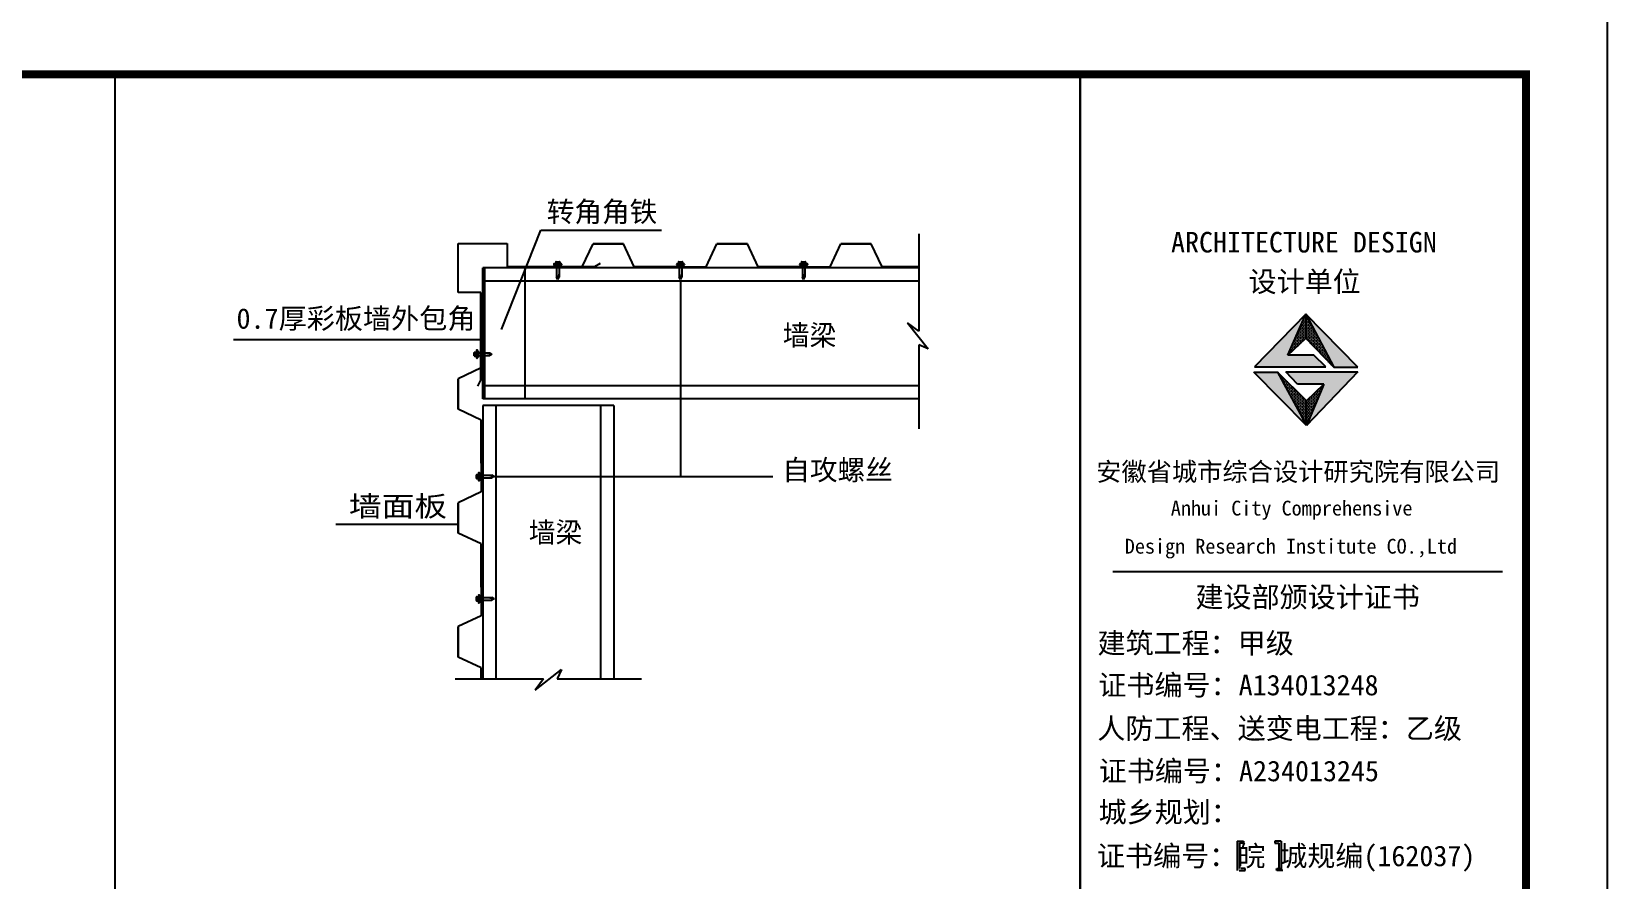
# Model space of a CAD drawing. Extents: x 1680110 to 2520911, y 137232 to 777463.
# Drawn here: x 2401489 to 2420819, y 210362 to 220757 of the extents above; entities that cross this region are included whole.
import ezdxf
from ezdxf.enums import TextEntityAlignment as Align

# ---------------------------------------------------------------- set-up
doc = ezdxf.new("R2010")
doc.units = 0
doc.header["$LTSCALE"] = 1000
doc.header["$MEASUREMENT"] = 0
doc.linetypes.add('17', pattern=[549.31636, 366.210907, -183.105453])
for name, color, linetype in [('2048', 7, 'Continuous'), ('A_DE_DETAIL_3', 144, 'Continuous'), ('PUB_TEXT', 7, 'Continuous'), ('PUB_TITLE', 4, 'Continuous'), ('图框', 4, 'Continuous'), ('尺寸线及数字', 7, 'Continuous')]:
    doc.layers.add(name, color=color, linetype=linetype)
doc.styles.add('宋体', font='')
doc.styles.get('宋体').set_extended_font_data('NSimSun')

# ---------------------------------------------------------------- blocks, each defined once
blk = doc.blocks.new('dsaf321sadf')
at = {"layer": '2048'}
for p, q in [((704765, 108711), (705251, 109932)), ((705251, 109932), (706730, 109932)), ((705758, 109482), (705890, 109763)), ((705890, 109763), (706264, 109763)), ((706264, 109763), (705890, 109763)), ((706396, 109482), (706264, 109763)), ((707277, 109482), (707410, 109763)), ((707410, 109763), (707783, 109763)), ((707783, 109763), (707410, 109763)), ((707915, 109482), (707783, 109763)), ((708797, 109482), (708929, 109763)), ((708929, 109763), (709302, 109763)), ((709302, 109763), (708929, 109763)), ((709435, 109482), (709302, 109763)), ((705334, 109482), (705758, 109482)), ((706926, 109482), (706396, 109482)), ((706748, 109482), (707277, 109482)), ((708445, 109482), (707915, 109482)), ((708268, 109482), (708797, 109482)), ((709887, 109482), (709435, 109482)), ((704517, 108667), (704517, 108241)), ((704517, 108241), (704235, 108109)), ((704235, 107736), (704235, 108109)), ((704235, 108109), (704235, 107736)), ((704517, 107603), (704235, 107736)), ((704517, 107074), (704517, 107603)), ((704517, 107251), (704517, 106721)), ((704517, 106721), (704235, 106589)), ((704235, 106216), (704235, 106589)), ((704235, 106589), (704235, 106216)), ((704517, 106084), (704235, 106216)), ((704517, 105554), (704517, 106084)), ((704517, 105732), (704517, 105202)), ((704517, 105202), (704235, 105070)), ((704235, 104697), (704235, 105070)), ((704235, 105070), (704235, 104697)), ((704517, 104564), (704235, 104697)), ((704517, 104430), (704517, 104564))]:
    blk.add_line(p, q, dxfattribs=at)
at = {"layer": '2048', "color": 4}
for p, q in [((709887, 109885), (709887, 108693)), ((709887, 109467), (704537, 109467)), ((704537, 107861), (704537, 109467)), ((705409, 109513), (705409, 109509)), ((705501, 109518), (705414, 109518)), ((705501, 109504), (705414, 109504)), ((705421, 109504), (705495, 109504)), ((705421, 109495), (705421, 109504)), ((705495, 109495), (705421, 109495)), ((705433, 109539), (705433, 109518)), ((705438, 109544), (705477, 109544)), ((705443, 109541), (705447, 109544)), ((705443, 109541), (705443, 109520)), ((705443, 109520), (705447, 109518)), ((705443, 109502), (705443, 109354)), ((705458, 109544), (705465, 109540)), ((705463, 109518), (705465, 109519)), ((705465, 109540), (705468, 109544)), ((705465, 109540), (705465, 109519)), ((705465, 109519), (705467, 109518)), ((705473, 109503), (705473, 109354)), ((705482, 109539), (705482, 109518)), ((705495, 109504), (705495, 109495)), ((705506, 109513), (705506, 109509)), ((706915, 109513), (706915, 109509)), ((707006, 109518), (706919, 109518)), ((707006, 109504), (706919, 109504)), ((706927, 109495), (706927, 109504)), ((706927, 109504), (707001, 109504)), ((707001, 109495), (706927, 109495)), ((706939, 109539), (706939, 109518)), ((706943, 109544), (706982, 109544)), ((706948, 109502), (706948, 109354)), ((706949, 109541), (706952, 109544)), ((706949, 109541), (706949, 109520)), ((706949, 109520), (706952, 109518)), ((706964, 109544), (706970, 109540)), ((706968, 109518), (706970, 109519)), ((706970, 109540), (706974, 109544)), ((706970, 109540), (706970, 109519)), ((706970, 109519), (706973, 109518)), ((706979, 109503), (706979, 109354)), ((706987, 109539), (706987, 109518)), ((707001, 109504), (707001, 109495)), ((707011, 109513), (707011, 109509)), ((708423, 109513), (708423, 109509)), ((708515, 109518), (708428, 109518)), ((708515, 109504), (708428, 109504)), ((708435, 109495), (708435, 109504)), ((708435, 109504), (708510, 109504)), ((708510, 109495), (708435, 109495)), ((708447, 109539), (708447, 109518)), ((708452, 109544), (708491, 109544)), ((708457, 109541), (708460, 109544)), ((708457, 109541), (708457, 109520)), ((708457, 109520), (708460, 109518)), ((708457, 109502), (708457, 109354)), ((708472, 109544), (708479, 109540)), ((708477, 109518), (708479, 109519)), ((708479, 109540), (708482, 109544)), ((708479, 109540), (708479, 109519)), ((708479, 109519), (708481, 109518)), ((708488, 109503), (708488, 109354)), ((708496, 109539), (708496, 109518)), ((708510, 109504), (708510, 109495)), ((708520, 109513), (708520, 109509)), ((705458, 109327), (705443, 109354)), ((705473, 109399), (705458, 109327)), ((705458, 109327), (705473, 109354)), ((706964, 109327), (706948, 109354)), ((706979, 109399), (706964, 109327)), ((706964, 109327), (706979, 109354)), ((708473, 109327), (708457, 109354)), ((708488, 109399), (708473, 109327)), ((708473, 109327), (708488, 109354)), ((709887, 108693), (709745, 108796)), ((709745, 108796), (710002, 108474)), ((704459, 108454), (704459, 108367)), ((704464, 108458), (704468, 108458)), ((704473, 108454), (704473, 108367)), ((704473, 108448), (704482, 108448)), ((704473, 108374), (704473, 108448)), ((704482, 108448), (704482, 108374)), ((709887, 108526), (709887, 107493)), ((710002, 108474), (709887, 108526)), ((704433, 108391), (704433, 108429)), ((704436, 108417), (704433, 108421)), ((704433, 108411), (704436, 108417)), ((704435, 108396), (704433, 108399)), ((704435, 108396), (704456, 108396)), ((704436, 108417), (704457, 108417)), ((704438, 108434), (704459, 108434)), ((704438, 108386), (704459, 108386)), ((704456, 108396), (704459, 108399)), ((704457, 108417), (704459, 108420)), ((704459, 108415), (704457, 108417)), ((704464, 108362), (704468, 108362)), ((704473, 108427), (704623, 108427)), ((704482, 108374), (704473, 108374)), ((704474, 108395), (704623, 108395)), ((704577, 108427), (704650, 108411)), ((704650, 108411), (704623, 108427)), ((704650, 108411), (704623, 108395)), ((709887, 107861), (704537, 107861)), ((706143, 107780), (704537, 107780)), ((704537, 107780), (704537, 104430)), ((706143, 107780), (706143, 104430)), ((704459, 106889), (704459, 106928)), ((704463, 106916), (704459, 106919)), ((704459, 106909), (704463, 106916)), ((704462, 106895), (704459, 106898)), ((704463, 106916), (704484, 106916)), ((704464, 106933), (704485, 106933)), ((704483, 106895), (704485, 106898)), ((704484, 106916), (704485, 106918)), ((704485, 106914), (704484, 106916)), ((704485, 106952), (704485, 106865)), ((704490, 106957), (704494, 106957)), ((704499, 106952), (704499, 106865)), ((704500, 106873), (704500, 106947)), ((704500, 106947), (704509, 106947)), ((704500, 106925), (704650, 106925)), ((704509, 106947), (704509, 106873)), ((704604, 106925), (704676, 106909)), ((704676, 106909), (704650, 106925)), ((704676, 106909), (704650, 106894)), ((704462, 106895), (704483, 106895)), ((704464, 106884), (704485, 106884)), ((704490, 106860), (704494, 106860)), ((704509, 106873), (704500, 106873)), ((704501, 106894), (704650, 106894)), ((704459, 105391), (704459, 105430)), ((704463, 105418), (704459, 105421)), ((704459, 105411), (704463, 105418)), ((704462, 105397), (704459, 105400)), ((704462, 105397), (704483, 105397)), ((704463, 105418), (704484, 105418)), ((704464, 105435), (704485, 105435)), ((704464, 105386), (704485, 105386)), ((704483, 105397), (704485, 105400)), ((704484, 105418), (704485, 105420)), ((704485, 105416), (704484, 105418)), ((704485, 105454), (704485, 105367)), ((704490, 105459), (704494, 105459)), ((704490, 105362), (704494, 105362)), ((704499, 105454), (704499, 105367)), ((704500, 105449), (704509, 105449)), ((704500, 105375), (704500, 105449)), ((704500, 105427), (704650, 105427)), ((704509, 105375), (704500, 105375)), ((704501, 105396), (704650, 105396)), ((704509, 105449), (704509, 105375)), ((704604, 105427), (704676, 105411)), ((704676, 105411), (704650, 105427)), ((704676, 105411), (704650, 105396)), ((704200, 104430), (705282, 104430)), ((705179, 104289), (705501, 104546)), ((705282, 104430), (705179, 104289)), ((705501, 104546), (705450, 104430)), ((705450, 104430), (706484, 104430))]:
    blk.add_line(p, q, dxfattribs=at)
at = {"layer": '2048', "color": 1}
for p, q in [((704234, 109768), (704836, 109768)), ((704234, 109166), (704234, 109768)), ((704836, 109768), (704836, 109487)), ((704836, 109487), (705912, 109487)), ((705912, 109487), (705982, 109527)), ((704515, 109166), (704234, 109166)), ((704515, 108090), (704515, 109166)), ((704475, 108020), (704515, 108090))]:
    blk.add_line(p, q, dxfattribs=at)
at = {"layer": '2048', "color": 4, "linetype": '17'}
for p, q in [((704561, 107861), (704561, 109467)), ((705059, 107861), (705059, 109467)), ((709887, 109306), (704537, 109306)), ((709887, 108021), (704537, 108021)), ((704698, 107780), (704698, 104430)), ((705982, 107780), (705982, 104430))]:
    blk.add_line(p, q, dxfattribs=at)
at = {"layer": '2048'}
for points in [[(706964, 109319), (706964, 106900)], [(704515, 108588), (701478, 108588)], [(704684, 106909), (708096, 106909)], [(704231, 106321), (702736, 106321)]]:
    blk.add_lwpolyline(points, dxfattribs=at)
at = {"layer": '2048', "color": 4}
for centre, radius, start, end in [((705414, 109513), 4.83, 90, 180), ((705414, 109509), 4.88, 180, 270), ((705438, 109539), 4.91, 90, 180), ((705477, 109539), 5.25, 0, 90), ((705501, 109513), 4.88, 0, 90), ((705501, 109509), 4.83, 270, 0), ((706919, 109513), 4.83, 90, 180), ((706919, 109509), 4.5, 180, 270), ((706943, 109539), 4.91, 90, 180), ((706982, 109539), 4.75, 0, 90), ((707006, 109513), 4.88, 0, 90), ((707006, 109509), 4.83, 270, 0), ((708428, 109513), 4.83, 90, 180), ((708428, 109509), 5, 180, 270), ((708452, 109539), 4.91, 90, 180), ((708491, 109539), 4.62, 0, 90), ((708515, 109513), 4.88, 0, 90), ((708515, 109509), 4.83, 270, 0), ((704464, 108454), 4.69, 90, 180), ((704468, 108454), 4.88, 0, 90), ((704438, 108429), 4.92, 90, 180), ((704438, 108391), 4.88, 180, 270), ((704464, 108367), 4.75, 180, 270), ((704468, 108367), 4.94, 270, 0), ((704464, 106928), 4.92, 90, 180), ((704490, 106952), 4.69, 90, 180), ((704494, 106952), 4.88, 0, 90), ((704464, 106889), 4.62, 180, 270), ((704490, 106865), 4.75, 180, 270), ((704494, 106865), 4.94, 270, 0), ((704464, 105430), 4.69, 90, 180), ((704464, 105391), 4.62, 180, 270), ((704490, 105454), 4.69, 90, 180), ((704490, 105367), 4.75, 180, 270), ((704494, 105454), 4.88, 0, 90), ((704494, 105367), 4.69, 270, 0)]:
    blk.add_arc(centre, radius, start, end, dxfattribs=at)
at = {"layer": '2048'}
for points in [[(706963, 109319), (706964, 109327), (706965, 109319)], [(704507, 108589), (704515, 108588), (704507, 108587)], [(704684, 106908), (704676, 106909), (704684, 106911)], [(704231, 106322), (704238, 106321), (704231, 106319)]]:
    blk.add_solid(points, dxfattribs=at)
at = {"layer": 'PUB_TEXT', "color": 0, "style": '宋体'}
for s, width, p, p2 in [('转角角铁', 0.948315, (705321, 110032), (706678, 110032)), ('0.7厚彩板墙外包角', 0.964511, (701517, 108723), (704448, 108723)), ('墙梁', 0.917725, (708217, 108518), (708874, 108518)), ('自攻螺丝', 0.948315, (708211, 106866), (709567, 106866)), ('墙面板', 1.123411, (702895, 106421), (704100, 106421)), ('墙梁', 0.917725, (705102, 106100), (705758, 106100))]:
    blk.add_text(s, height=250, dxfattribs=dict(at, width=width)).set_placement(p, p2, align=Align.FIT)

msp = doc.modelspace()

# ---------------------------------------------------------------- hatches: boundary and pattern name
for points in [[(2416898.5, 216787.7), (2417116.9, 217294.3), (2416487.2, 216647.1), (2417363.9, 216647.1), (2417218.5, 216787.7)], [(2417460.9, 216644.4), (2417757.7, 216644.4), (2417116.9, 217294.3)]]:
    msp.add_hatch(color=1).paths.add_polyline_path(points)
at = {"layer": 'A_DE_DETAIL_3'}
for points in [[(2416771.1, 216582), (2416480, 216582), (2417125.4, 215926.5)], [(2416871.5, 216583.9), (2417014.7, 216433.7), (2417339, 216433.7), (2417125.4, 215926.5), (2417758.2, 216583.9)]]:
    msp.add_hatch(color=1, dxfattribs=at).paths.add_polyline_path(points)
at = {"layer": 'PUB_TEXT'}
h = msp.add_hatch(dxfattribs=at)
h.set_pattern_fill('DOTS', color=256, scale=287.793001, style=0)
h.set_pattern_definition([(2e-15, (230501.324, 1043307.176), (8.9935313, 17.9870446), [0, -17.98706259])])
h.paths.add_polyline_path([(2417125.4, 215926.5), (2417125.4, 216228.6), (2416771.1, 216582)])
h.paths.add_polyline_path([(2417339, 216433.7), (2417125.4, 216228.6), (2417125.4, 215926.5)])
h.paths.add_polyline_path([(2417116.9, 217294.3), (2417116.9, 216996.4), (2417460.9, 216644.4)])
h.paths.add_polyline_path([(2417116.9, 216996.4), (2417116.9, 217294.3), (2416898.5, 216787.7)])
at = {"layer": '图框'}
for points in [[(2416303.8, 210804.9), (2416353, 210804.9), (2416353, 210829.5), (2416330.3, 210829.5), (2416277.3, 210829.5), (2416277.3, 210472.3), (2416330.3, 210472.3), (2416353, 210472.3), (2416353, 210496.8), (2416303.8, 210496.8)], [(2416788.2, 210496.8), (2416739, 210496.8), (2416739, 210472.3), (2416761.8, 210472.3), (2416814.7, 210472.3), (2416814.7, 210829.5), (2416761.8, 210829.5), (2416739, 210829.5), (2416739, 210804.9), (2416788.2, 210804.9)]]:
    msp.add_hatch(color=4, dxfattribs=at).paths.add_polyline_path(points)

# ---------------------------------------------------------------- linework, layer by layer
for p, q in [((2417116.9, 217294.3), (2416487.2, 216647.1)), ((2416898.5, 216787.7), (2417116.9, 217294.3)), ((2417757.7, 216644.4), (2417116.9, 217294.3)), ((2417116.9, 217294.3), (2417116.9, 216996.4)), ((2417116.9, 217294.3), (2417460.9, 216644.4)), ((2416898.5, 216787.7), (2417116.9, 216996.4)), ((2417116.9, 216996.4), (2417460.9, 216644.4)), ((2417218.5, 216787.7), (2416898.5, 216787.7)), ((2417363.9, 216647.1), (2417218.5, 216787.7)), ((2417125.4, 215926.5), (2416480, 216582)), ((2416480, 216582), (2416771.1, 216582)), ((2416480, 216582), (2416771.1, 216582)), ((2416487.2, 216647.1), (2417363.9, 216647.1)), ((2417125.4, 216228.6), (2416771.1, 216582)), ((2416871.5, 216583.9), (2417758.2, 216583.9)), ((2417014.7, 216433.7), (2416871.5, 216583.9)), ((2417758.2, 216583.9), (2417125.4, 215926.5)), ((2417460.9, 216644.4), (2417757.7, 216644.4)), ((2417339, 216433.7), (2417014.7, 216433.7)), ((2417125.4, 216228.6), (2417339, 216433.7)), ((2417339, 216433.7), (2417125.4, 215926.5)), ((2417125.4, 215926.5), (2417125.4, 216228.6)), ((2417125.4, 215926.5), (2417125.4, 216228.6))]:
    msp.add_line(p, q)
at = {"layer": 'A_DE_DETAIL_3', "color": 1}
for p, q in [((2417125.4, 215926.5), (2416480, 216582)), ((2416771.1, 216582), (2417125.4, 215926.5))]:
    msp.add_line(p, q, dxfattribs=at)
at = {"layer": 'PUB_TITLE'}
msp.add_lwpolyline([(2361418.2, 179232.3), (2420818.7, 179232.3), (2420818.7, 221232.4), (2361418.2, 221232.4), (2361418.2, 179232.3)], dxfattribs=at)
at = {"layer": 'PUB_TITLE', "const_width": 100}
msp.add_lwpolyline([(2363918.2, 180232.3), (2419818.7, 180232.3), (2419818.7, 220232.4), (2363918.2, 220232.4), (2363918.2, 180232.3)], dxfattribs=at)
at = {"layer": '图框', "color": 4}
for p, q in [((2414350.2, 220232.4), (2414350.2, 180232.4)), ((2414350.2, 220232.4), (2414350.2, 180232.4)), ((2414350.2, 180232.4), (2414350.2, 220232.4)), ((2419818.2, 220232.4), (2419818.2, 180232.4)), ((2414752.6, 214138.2), (2419529.9, 214138.2)), ((2416277.3, 210829.5), (2416330.3, 210829.5)), ((2416277.3, 210829.5), (2416277.3, 210472.3)), ((2416353, 210804.9), (2416303.8, 210804.9)), ((2416303.8, 210804.9), (2416303.8, 210496.8)), ((2416330.3, 210829.5), (2416353, 210829.5)), ((2416353, 210829.5), (2416353, 210804.9)), ((2416761.8, 210829.5), (2416739, 210829.5)), ((2416739, 210829.5), (2416739, 210804.9)), ((2416739, 210804.9), (2416788.2, 210804.9)), ((2416814.7, 210829.5), (2416761.8, 210829.5)), ((2416788.2, 210804.9), (2416788.2, 210496.8)), ((2416814.7, 210829.5), (2416814.7, 210472.3)), ((2416299.3, 210472.3), (2416352.3, 210472.3)), ((2416375, 210496.8), (2416325.8, 210496.8)), ((2416352.3, 210472.3), (2416375, 210472.3)), ((2416375, 210472.3), (2416375, 210496.8)), ((2416761.1, 210472.3), (2416761.1, 210496.8)), ((2416761.1, 210496.8), (2416810.3, 210496.8)), ((2416783.8, 210472.3), (2416761.1, 210472.3)), ((2416836.8, 210472.3), (2416783.8, 210472.3))]:
    msp.add_line(p, q, dxfattribs=at)
at = {"layer": '尺寸线及数字', "color": 253}
msp.add_line((2402510.2, 220232.4), (2402510.2, 180232.3), dxfattribs=at)

# ---------------------------------------------------------------- block references
msp.add_blockref('dsaf321sadf', (1702486.2, 108391.6))

# ---------------------------------------------------------------- texts
at = {"layer": '图框', "color": 4, "style": '宋体', "width": 1.000001}
for s, height, p in [('ARCHITECTURE DESIGN', 252.245, (2415465.4, 218048.6)), ('设计单位', 252.24, (2416416.3, 217565.5)), ('安徽省城市综合设计研究院有限公司', 227.02, (2414547.5, 215247.6)), ('Anhui City Comprehensive ', 181.54, (2415462.8, 214823.6)), (' Design Research Institute CO.,Ltd', 181.54, (2414774.6, 214356.5)), ('建设部颁设计证书', 252.24, (2415765.1, 213698.3)), (' 建筑工程：甲级', 252.24, (2414392.1, 213133)), ('证书编号：A134013248', 252.245, (2414574.6, 212619)), ('人防工程、送变电工程：乙级', 252.245, (2414561.3, 212087.8)), ('证书编号：A234013245', 252.245, (2414579.1, 211565.8)), ('城乡规划：', 252.24, (2414577.3, 211061.8)), ('证书编号：皖 城规编(162037)', 252.245, (2414557.1, 210524.5))]:
    msp.add_text(s, height=height, dxfattribs=at).set_placement(p)

doc.saveas('drawing.dxf')
